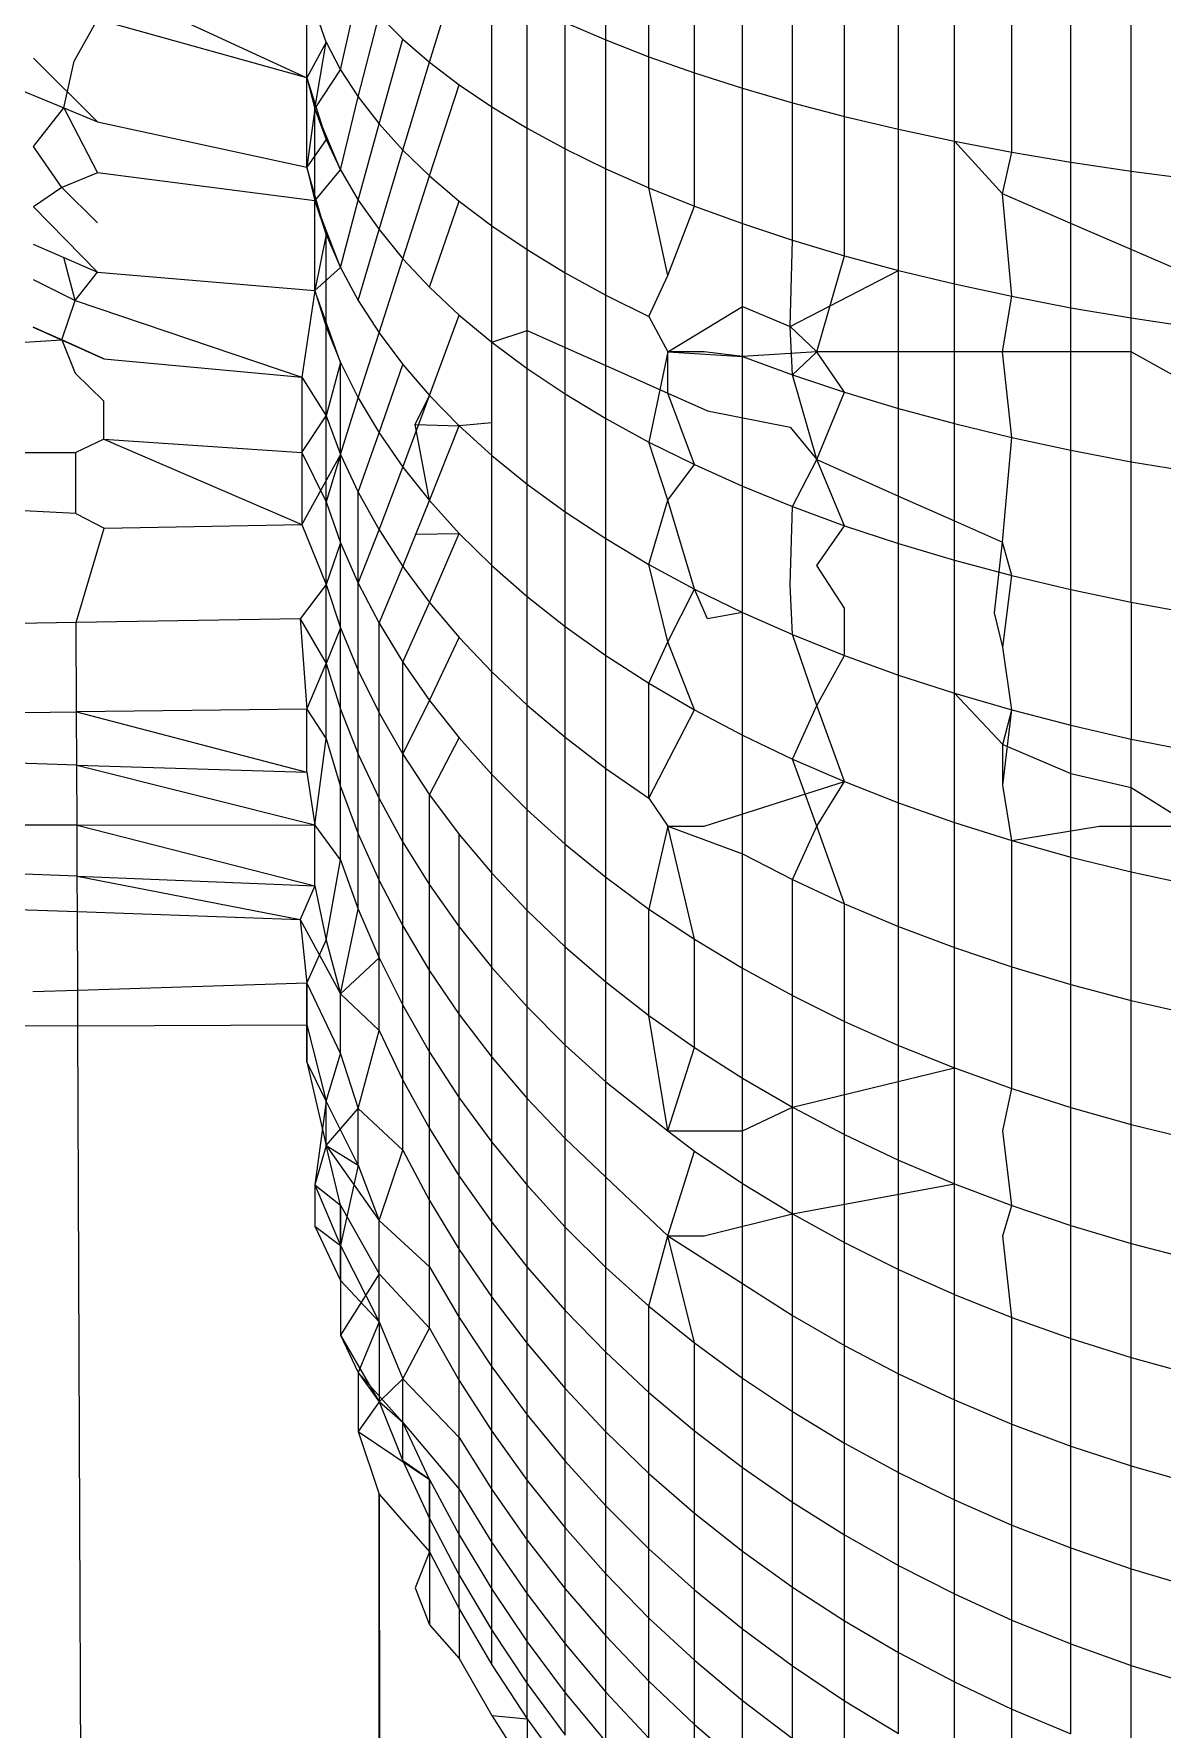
# Model space of a CAD drawing. Header units: inches. Extents: x 17 to 4615, y 5 to 3256.
# Drawn here: x 741.715 to 742.636, y 2588 to 2589.383 of the extents above; entities that cross this region are included whole.
import ezdxf

# ---------------------------------------------------------------- set-up
doc = ezdxf.new("R2010")
doc.units = ezdxf.units.IN
doc.header["$MEASUREMENT"] = 0

msp = doc.modelspace()

# ---------------------------------------------------------------- linework, layer by layer
for p, q in [((742.1819, 2589.3784), (742.1819, 2589.4855)), ((742.2171, 2589.3646), (742.2171, 2589.4736)), ((742.2543, 2589.3515), (742.2543, 2589.4623)), ((742.2934, 2589.339), (742.2934, 2589.4515)), ((742.0379, 2589.3602), (742.0622, 2589.4388)), ((742.3342, 2589.3271), (742.3342, 2589.4412)), ((741.7719, 2589.424), (741.9377, 2589.3473)), ((741.9377, 2589.3473), (741.9377, 2589.4222)), ((741.9535, 2589.3766), (741.9377, 2589.4222)), ((742.0888, 2589.3238), (742.0888, 2589.4229)), ((742.3768, 2589.3159), (742.3768, 2589.4316)), ((742.4209, 2589.3054), (742.4209, 2589.4226)), ((741.9653, 2589.354), (741.9797, 2589.4179)), ((742.1177, 2589.3064), (742.1177, 2589.4076)), ((742.4664, 2589.2957), (742.4664, 2589.4142)), ((742.5134, 2589.2867), (742.5134, 2589.4065)), ((741.7478, 2589.3611), (741.7667, 2589.3951)), ((741.9377, 2589.3473), (741.7667, 2589.3951)), ((741.9797, 2589.3318), (741.9967, 2589.3983)), ((741.9967, 2589.3983), (742.0161, 2589.3791)), ((742.1487, 2589.3927), (742.1819, 2589.3784)), ((742.1487, 2589.2895), (742.1487, 2589.3927)), ((742.5616, 2589.2786), (742.5616, 2589.3994)), ((742.6109, 2589.2712), (742.6109, 2589.3931)), ((741.9967, 2589.3099), (742.0161, 2589.3791)), ((742.0161, 2589.3791), (742.0379, 2589.3602)), ((742.1819, 2589.3784), (742.2171, 2589.3646)), ((742.1819, 2589.2732), (742.1819, 2589.3784)), ((741.6258, 2589.37), (741.7392, 2589.3228)), ((741.7667, 2589.3114), (741.7146, 2589.3635)), ((741.9535, 2589.3766), (741.9377, 2589.3473)), ((741.9443, 2589.3221), (741.9535, 2589.3766)), ((741.9535, 2589.3766), (741.9653, 2589.354)), ((742.2171, 2589.3646), (742.2543, 2589.3515)), ((742.2171, 2589.2576), (742.2171, 2589.3646)), ((741.7392, 2589.3228), (741.7478, 2589.3611)), ((741.9443, 2589.3221), (741.9653, 2589.354)), ((741.9653, 2589.354), (741.9797, 2589.3318)), ((742.0161, 2589.2884), (742.0379, 2589.3602)), ((742.0379, 2589.3602), (742.0622, 2589.3418)), ((742.2543, 2589.3515), (742.2934, 2589.339)), ((742.2543, 2589.2426), (742.2543, 2589.3515)), ((741.9377, 2589.3473), (741.9443, 2589.3221)), ((741.9377, 2589.2744), (741.9377, 2589.3473)), ((741.9377, 2589.3473), (741.9535, 2589.297)), ((742.0379, 2589.2673), (742.0622, 2589.3418)), ((742.0622, 2589.3418), (742.0888, 2589.3238)), ((742.2934, 2589.339), (742.3342, 2589.3271)), ((742.2934, 2589.2284), (742.2934, 2589.339)), ((741.7145, 2589.2913), (741.7392, 2589.3228)), ((741.7392, 2589.3228), (741.7667, 2589.3114)), ((741.7392, 2589.3228), (741.7667, 2589.27)), ((741.9443, 2589.3221), (741.9377, 2589.2744)), ((741.9443, 2589.3221), (741.9535, 2589.297)), ((741.9443, 2589.2469), (741.9443, 2589.3221)), ((741.9653, 2589.2722), (741.9443, 2589.3221)), ((741.9653, 2589.2722), (741.9797, 2589.3318)), ((741.9797, 2589.3318), (741.9967, 2589.3099)), ((742.0888, 2589.3238), (742.1177, 2589.3064)), ((742.0888, 2589.2267), (742.0888, 2589.3238)), ((742.3342, 2589.3271), (742.3768, 2589.3159)), ((742.3342, 2589.2149), (742.3342, 2589.3271)), ((741.7667, 2589.3114), (741.9377, 2589.2744)), ((741.9797, 2589.2477), (741.9967, 2589.3099)), ((741.9967, 2589.3099), (742.0161, 2589.2884)), ((742.3768, 2589.3159), (742.4209, 2589.3054)), ((742.3768, 2589.2022), (742.3768, 2589.3159)), ((741.9535, 2589.297), (741.9377, 2589.2744)), ((741.9535, 2589.297), (741.9653, 2589.2722)), ((742.1177, 2589.3064), (742.1487, 2589.2895)), ((742.1177, 2589.2072), (742.1177, 2589.3064)), ((742.4209, 2589.3054), (742.4664, 2589.2957)), ((742.4209, 2589.1903), (742.4209, 2589.3054)), ((742.4664, 2589.2957), (742.5134, 2589.2867)), ((742.5057, 2589.2527), (742.4664, 2589.2957)), ((742.4664, 2589.1793), (742.4664, 2589.2957)), ((741.7376, 2589.2579), (741.7145, 2589.2913)), ((741.9967, 2589.2235), (742.0161, 2589.2884)), ((742.0161, 2589.2884), (742.0379, 2589.2673)), ((742.1487, 2589.2895), (742.1819, 2589.2732)), ((742.1487, 2589.1883), (742.1487, 2589.2895)), ((742.5057, 2589.2527), (742.5134, 2589.2867)), ((742.5134, 2589.2867), (742.5616, 2589.2786)), ((741.7667, 2589.27), (741.7376, 2589.2579)), ((741.9443, 2589.2469), (741.7667, 2589.27)), ((741.9377, 2589.2744), (741.9443, 2589.2469)), ((741.9535, 2589.2195), (741.9377, 2589.2744)), ((741.9443, 2589.2469), (741.9653, 2589.2722)), ((741.9653, 2589.2722), (741.9797, 2589.2477)), ((742.0161, 2589.1998), (742.0379, 2589.2673)), ((742.0379, 2589.2673), (742.0622, 2589.2467)), ((742.1819, 2589.2732), (742.2171, 2589.2576)), ((742.1819, 2589.1701), (742.1819, 2589.2732)), ((742.5616, 2589.2786), (742.6109, 2589.2712)), ((742.5616, 2589.2286), (742.5616, 2589.2786)), ((742.6109, 2589.2712), (742.6612, 2589.2647)), ((742.6109, 2589.2072), (742.6109, 2589.2712)), ((741.7376, 2589.2579), (741.7145, 2589.242)), ((741.7667, 2589.2291), (741.7376, 2589.2579)), ((742.2171, 2589.2576), (742.2543, 2589.2426)), ((742.2324, 2589.1862), (742.2171, 2589.2576)), ((742.5134, 2589.1691), (742.5057, 2589.2527)), ((742.5616, 2589.2286), (742.5057, 2589.2527)), ((741.7667, 2589.1889), (741.7145, 2589.242)), ((741.9443, 2589.2469), (741.9535, 2589.2195)), ((741.9443, 2589.1738), (741.9443, 2589.2469)), ((741.9653, 2589.1925), (741.9443, 2589.2469)), ((741.9653, 2589.1925), (741.9797, 2589.2477)), ((741.9797, 2589.2477), (741.9967, 2589.2235)), ((742.0379, 2589.1766), (742.0622, 2589.2467)), ((742.0622, 2589.2467), (742.0888, 2589.2267)), ((742.2324, 2589.1862), (742.2543, 2589.2426)), ((742.2543, 2589.2426), (742.2934, 2589.2284)), ((742.0888, 2589.2267), (742.1177, 2589.2072)), ((742.0888, 2589.1317), (742.0888, 2589.2267)), ((742.2934, 2589.2284), (742.3342, 2589.2149)), ((742.2934, 2589.1607), (742.2934, 2589.2284)), ((742.5616, 2589.1598), (742.5616, 2589.2286)), ((742.6109, 2589.2072), (742.5616, 2589.2286)), ((741.7144, 2589.2116), (741.7393, 2589.2008)), ((741.9535, 2589.2195), (741.9443, 2589.1738)), ((741.9535, 2589.2195), (741.9653, 2589.1925)), ((741.9535, 2589.1443), (741.9535, 2589.2195)), ((741.9797, 2589.1657), (741.9967, 2589.2235)), ((741.9967, 2589.2235), (742.0161, 2589.1998)), ((742.3324, 2589.1444), (742.3342, 2589.2149)), ((742.3342, 2589.2149), (742.3768, 2589.2022)), ((741.7393, 2589.2008), (741.7667, 2589.1889)), ((741.7485, 2589.1657), (741.7393, 2589.2008)), ((741.9967, 2589.1394), (742.0161, 2589.1998)), ((742.0161, 2589.1998), (742.0379, 2589.1766)), ((742.1177, 2589.2072), (742.1487, 2589.1883)), ((742.1177, 2589.1411), (742.1177, 2589.2072)), ((742.3542, 2589.1237), (742.3768, 2589.2022)), ((742.3768, 2589.2022), (742.4209, 2589.1903)), ((742.6109, 2589.1515), (742.6109, 2589.2072)), ((742.6612, 2589.1855), (742.6109, 2589.2072)), ((741.7485, 2589.1657), (741.7667, 2589.1889)), ((741.7667, 2589.1889), (741.9443, 2589.1738)), ((741.9443, 2589.1738), (741.9653, 2589.1925)), ((741.9653, 2589.1925), (741.9797, 2589.1657)), ((742.1487, 2589.1883), (742.1819, 2589.1701)), ((742.1487, 2589.1273), (742.1487, 2589.1883)), ((742.2171, 2589.1527), (742.2324, 2589.1862)), ((742.3324, 2589.1444), (742.4209, 2589.1903)), ((742.4209, 2589.1903), (742.4664, 2589.1793)), ((742.4209, 2589.1237), (742.4209, 2589.1903)), ((741.7144, 2589.1828), (741.7485, 2589.1657)), ((741.9443, 2589.1738), (741.9337, 2589.1031)), ((741.9443, 2589.1738), (741.9535, 2589.1443)), ((741.9653, 2589.1151), (741.9443, 2589.1738)), ((742.0379, 2589.1766), (742.0622, 2589.1538)), ((742.1819, 2589.1701), (742.2171, 2589.1527)), ((742.1819, 2589.1125), (742.1819, 2589.1701)), ((742.4664, 2589.1793), (742.5134, 2589.1691)), ((742.4664, 2589.1237), (742.4664, 2589.1793)), ((741.7376, 2589.1336), (741.7485, 2589.1657)), ((741.7485, 2589.1657), (741.9337, 2589.1031)), ((741.9797, 2589.1657), (741.9967, 2589.1394)), ((742.2324, 2589.1237), (742.2934, 2589.1607)), ((742.2934, 2589.1201), (742.2934, 2589.1607)), ((742.2934, 2589.1607), (742.3324, 2589.1444)), ((742.5057, 2589.1237), (742.5134, 2589.1691)), ((742.5134, 2589.1691), (742.5616, 2589.1598)), ((742.5616, 2589.1598), (742.6109, 2589.1515)), ((742.5616, 2589.1237), (742.5616, 2589.1598)), ((741.7376, 2589.1336), (741.7144, 2589.144)), ((741.7144, 2589.144), (741.7721, 2589.1181)), ((741.9535, 2589.1443), (741.9653, 2589.1151)), ((741.9535, 2589.0715), (741.9535, 2589.1443)), ((742.0379, 2589.0882), (742.0622, 2589.1538)), ((742.0622, 2589.1538), (742.0888, 2589.1317)), ((742.2171, 2589.1527), (742.2324, 2589.1237)), ((742.3342, 2589.105), (742.3324, 2589.1444)), ((742.3324, 2589.1444), (742.3542, 2589.1237)), ((742.6109, 2589.1515), (742.6612, 2589.144)), ((742.6109, 2589.1237), (742.6109, 2589.1515)), ((741.6682, 2589.1292), (741.7376, 2589.1336)), ((741.7721, 2589.1181), (741.7376, 2589.1336)), ((741.7376, 2589.1336), (741.7487, 2589.1063)), ((741.9797, 2589.0862), (741.9967, 2589.1394)), ((741.9967, 2589.1394), (742.0161, 2589.1135)), ((742.0888, 2589.1317), (742.1177, 2589.1411)), ((742.0888, 2589.1317), (742.1177, 2589.1102)), ((742.0888, 2589.0659), (742.0888, 2589.1317)), ((742.1177, 2589.1102), (742.1177, 2589.1411)), ((742.1177, 2589.1411), (742.1487, 2589.1273)), ((741.7721, 2589.1181), (741.9337, 2589.1031)), ((741.9653, 2589.1151), (741.9535, 2589.0715)), ((741.9653, 2589.1151), (741.9797, 2589.0862)), ((741.9653, 2589.0401), (741.9653, 2589.1151)), ((742.1487, 2589.0895), (742.1487, 2589.1273)), ((742.1487, 2589.1273), (742.1819, 2589.1125)), ((742.2324, 2589.1237), (742.2171, 2589.0501)), ((742.2324, 2589.1237), (742.2934, 2589.1201)), ((742.2324, 2589.09), (742.2324, 2589.1237)), ((742.2622, 2589.1237), (742.2324, 2589.1237)), ((742.2934, 2589.1201), (742.2622, 2589.1237)), ((742.3542, 2589.1237), (742.2934, 2589.1201)), ((742.2934, 2589.1201), (742.3342, 2589.105)), ((742.2934, 2589.0142), (742.2934, 2589.1201)), ((742.3542, 2589.1237), (742.3342, 2589.105)), ((742.3768, 2589.0908), (742.3542, 2589.1237)), ((742.4209, 2589.1237), (742.3542, 2589.1237)), ((742.4209, 2589.0775), (742.4209, 2589.1237)), ((742.4664, 2589.1237), (742.4209, 2589.1237)), ((742.4664, 2589.0652), (742.4664, 2589.1237)), ((742.5057, 2589.1237), (742.4664, 2589.1237)), ((742.5134, 2589.0538), (742.5057, 2589.1237)), ((742.5616, 2589.1237), (742.5057, 2589.1237)), ((742.5616, 2589.0434), (742.5616, 2589.1237)), ((742.6109, 2589.1237), (742.5616, 2589.1237)), ((742.6109, 2589.0341), (742.6109, 2589.1237)), ((742.6612, 2589.0957), (742.6109, 2589.1237)), ((741.7487, 2589.1063), (741.7721, 2589.0835)), ((741.9337, 2589.1031), (741.9535, 2589.0715)), ((741.9337, 2589.1031), (741.9337, 2589.0416)), ((741.9967, 2589.0577), (742.0161, 2589.1135)), ((742.0161, 2589.1135), (742.0379, 2589.0882)), ((742.1177, 2589.1102), (742.1487, 2589.0895)), ((742.1177, 2589.0158), (742.1177, 2589.1102)), ((742.1819, 2589.0694), (742.1819, 2589.1125)), ((742.1819, 2589.1125), (742.2324, 2589.09)), ((742.3342, 2589.105), (742.3768, 2589.0908)), ((742.3542, 2589.0358), (742.3342, 2589.105)), ((742.0161, 2589.0297), (742.0379, 2589.0882)), ((742.0263, 2589.0644), (742.0379, 2589.0882)), ((742.0379, 2589.0882), (742.0622, 2589.0634)), ((742.1487, 2589.0895), (742.1819, 2589.0694)), ((742.1487, 2588.9932), (742.1487, 2589.0895)), ((742.2543, 2589.0317), (742.2324, 2589.09)), ((742.2324, 2589.09), (742.2648, 2589.0756)), ((742.3542, 2589.0358), (742.3768, 2589.0908)), ((742.3768, 2589.0908), (742.4209, 2589.0775)), ((741.7721, 2589.0526), (741.7721, 2589.0835)), ((741.9653, 2589.0401), (741.9797, 2589.0862)), ((741.9797, 2589.0862), (741.9967, 2589.0577)), ((742.2648, 2589.0756), (742.3324, 2589.0624)), ((742.4209, 2589.0775), (742.4664, 2589.0652)), ((742.4209, 2589.0061), (742.4209, 2589.0775)), ((741.9337, 2589.0416), (741.9535, 2589.0715)), ((741.9535, 2589.0715), (741.9653, 2589.0401)), ((741.9535, 2589.0013), (741.9535, 2589.0715)), ((742.0379, 2589.0024), (742.0263, 2589.0644)), ((742.0263, 2589.0644), (742.0622, 2589.0634)), ((742.0379, 2589.0024), (742.0622, 2589.0634)), ((742.0888, 2589.0659), (742.0622, 2589.0634)), ((742.0622, 2589.0634), (742.0888, 2589.0393)), ((742.0888, 2589.0393), (742.0888, 2589.0659)), ((742.1819, 2589.0694), (742.2171, 2589.0501)), ((742.1819, 2588.9713), (742.1819, 2589.0694)), ((742.3324, 2589.0624), (742.3542, 2589.0358)), ((742.4664, 2589.0652), (742.5134, 2589.0538)), ((742.4664, 2588.9859), (742.4664, 2589.0652)), ((741.7721, 2589.0526), (741.749, 2589.0416)), ((741.7721, 2589.0526), (741.9337, 2589.0416)), ((741.7721, 2589.0526), (741.9337, 2588.9828)), ((741.9797, 2589.0092), (741.9967, 2589.0577)), ((741.9967, 2589.0577), (742.0161, 2589.0297)), ((742.2171, 2589.0501), (742.2543, 2589.0317)), ((742.2324, 2589.0028), (742.2171, 2589.0501)), ((742.5058, 2588.9683), (742.5134, 2589.0538)), ((742.5134, 2589.0538), (742.5616, 2589.0434)), ((741.5969, 2589.0417), (741.749, 2589.0416)), ((741.7492, 2588.9919), (741.749, 2589.0416)), ((741.9337, 2589.0416), (741.9535, 2589.0013)), ((741.9337, 2589.0416), (741.9337, 2588.9828)), ((741.9653, 2589.0401), (741.9337, 2588.9828)), ((741.9653, 2589.0401), (741.9535, 2589.0013)), ((741.9653, 2589.0401), (741.9797, 2589.0092)), ((741.9653, 2588.9679), (741.9653, 2589.0401)), ((742.0888, 2589.0393), (742.1177, 2589.0158)), ((742.0888, 2588.9495), (742.0888, 2589.0393)), ((742.2324, 2589.0028), (742.2543, 2589.0317)), ((742.2543, 2589.0317), (742.2934, 2589.0142)), ((742.3342, 2588.9976), (742.3542, 2589.0358)), ((742.3768, 2588.9819), (742.3542, 2589.0358)), ((742.3542, 2589.0358), (742.4209, 2589.0061)), ((742.5616, 2589.0434), (742.6109, 2589.0341)), ((742.5616, 2588.9297), (742.5616, 2589.0434)), ((742.6109, 2589.0341), (742.6612, 2589.0258)), ((742.6109, 2588.9194), (742.6109, 2589.0341)), ((741.9967, 2588.9786), (742.0161, 2589.0297)), ((742.0161, 2589.0297), (742.0379, 2589.0024)), ((741.9797, 2589.0092), (741.9967, 2588.9786)), ((741.9797, 2588.9349), (741.9797, 2589.0092)), ((742.1177, 2589.0158), (742.1487, 2588.9932)), ((742.1177, 2588.9242), (742.1177, 2589.0158)), ((742.2934, 2589.0142), (742.3342, 2588.9976)), ((742.2934, 2588.9111), (742.2934, 2589.0142)), ((742.4209, 2588.9673), (742.4209, 2589.0061)), ((742.4209, 2589.0061), (742.4664, 2588.9859)), ((741.7492, 2588.9919), (741.597, 2588.9994)), ((741.7492, 2588.9919), (741.7722, 2588.9798)), ((741.9535, 2589.0013), (741.9653, 2588.9679)), ((741.9535, 2588.9338), (741.9535, 2589.0013)), ((742.0161, 2588.9486), (742.0379, 2589.0024)), ((742.0379, 2589.0024), (742.0622, 2588.9756)), ((742.1487, 2588.9932), (742.1819, 2588.9713)), ((742.1487, 2588.8997), (742.1487, 2588.9932)), ((742.2171, 2588.9503), (742.2324, 2589.0028)), ((742.2543, 2588.9302), (742.2324, 2589.0028)), ((742.3324, 2588.9336), (742.3342, 2588.9976)), ((742.3342, 2588.9976), (742.3768, 2588.9819)), ((741.7495, 2588.9028), (741.7722, 2588.9798)), ((741.7722, 2588.9798), (741.9337, 2588.9828)), ((741.9337, 2588.9828), (741.9535, 2588.9338)), ((741.9797, 2588.9349), (741.9967, 2588.9786)), ((741.9967, 2588.9786), (742.0161, 2588.9486)), ((742.3542, 2588.9494), (742.3768, 2588.9819)), ((742.3768, 2588.9819), (742.4209, 2588.9673)), ((742.4664, 2588.9537), (742.4664, 2588.9859)), ((742.4664, 2588.9859), (742.5058, 2588.9683)), ((741.9653, 2588.9679), (741.9535, 2588.9338)), ((741.9653, 2588.9679), (741.9797, 2588.9349)), ((741.9653, 2588.8985), (741.9653, 2588.9679)), ((742.0263, 2588.975), (742.0622, 2588.9756)), ((742.0379, 2588.9193), (742.0622, 2588.9756)), ((742.0622, 2588.9756), (742.0888, 2588.9495)), ((742.1819, 2588.9713), (742.2171, 2588.9503)), ((742.1819, 2588.876), (742.1819, 2588.9713)), ((742.4209, 2588.9673), (742.4664, 2588.9537)), ((742.4209, 2588.86), (742.4209, 2588.9673)), ((742.4992, 2588.9108), (742.5058, 2588.9683)), ((742.5134, 2588.9412), (742.5058, 2588.9683)), ((741.9967, 2588.9024), (742.0161, 2588.9486)), ((742.0161, 2588.9486), (742.0379, 2588.9193)), ((742.0888, 2588.9495), (742.1177, 2588.9242)), ((742.0888, 2588.8626), (742.0888, 2588.9495)), ((742.2171, 2588.9503), (742.2543, 2588.9302)), ((742.2324, 2588.887), (742.2171, 2588.9503)), ((742.3768, 2588.9146), (742.3542, 2588.9494)), ((742.4664, 2588.9537), (742.5134, 2588.9412)), ((742.4664, 2588.8451), (742.4664, 2588.9537)), ((741.9797, 2588.9349), (741.9967, 2588.9024)), ((741.9797, 2588.8636), (741.9797, 2588.9349)), ((742.5059, 2588.8828), (742.5134, 2588.9412)), ((742.5134, 2588.9412), (742.5616, 2588.9297)), ((741.9535, 2588.9338), (741.9324, 2588.9058)), ((741.9535, 2588.9338), (741.9653, 2588.8985)), ((741.9535, 2588.8693), (741.9535, 2588.9338)), ((742.1177, 2588.9242), (742.1487, 2588.8997)), ((742.1177, 2588.8355), (742.1177, 2588.9242)), ((742.2324, 2588.887), (742.2543, 2588.9302)), ((742.2543, 2588.9302), (742.2934, 2588.9111)), ((742.2649, 2588.9058), (742.2543, 2588.9302)), ((742.3342, 2588.893), (742.3324, 2588.9336)), ((742.5616, 2588.9297), (742.6109, 2588.9194)), ((742.5616, 2588.819), (742.5616, 2588.9297)), ((742.0161, 2588.8705), (742.0379, 2588.9193)), ((742.0379, 2588.9193), (742.0622, 2588.8906)), ((742.2934, 2588.9111), (742.2649, 2588.9058)), ((742.2934, 2588.9111), (742.3342, 2588.893)), ((742.2934, 2588.811), (742.2934, 2588.9111)), ((742.3768, 2588.8759), (742.3768, 2588.9146)), ((742.5059, 2588.8828), (742.4992, 2588.9108)), ((742.6109, 2588.9194), (742.6612, 2588.9103)), ((742.6109, 2588.9194), (742.6109, 2588.8077)), ((741.7495, 2588.9028), (741.597, 2588.9002)), ((741.9324, 2588.9058), (741.7495, 2588.9028)), ((741.7498, 2588.83), (741.7495, 2588.9028)), ((741.9324, 2588.9058), (741.9377, 2588.8322)), ((741.9324, 2588.9058), (741.9535, 2588.8693)), ((741.9653, 2588.8985), (741.9535, 2588.8693)), ((741.9653, 2588.8985), (741.9797, 2588.8636)), ((741.9653, 2588.8321), (741.9653, 2588.8985)), ((741.9967, 2588.9024), (742.0161, 2588.8705)), ((741.9967, 2588.8292), (741.9967, 2588.9024)), ((742.1487, 2588.8997), (742.1819, 2588.876)), ((742.1487, 2588.8092), (742.1487, 2588.8997)), ((742.3342, 2588.893), (742.3768, 2588.8759)), ((742.3542, 2588.835), (742.3342, 2588.893)), ((742.0379, 2588.8392), (742.0622, 2588.8906)), ((742.0622, 2588.8906), (742.0888, 2588.8626)), ((742.2171, 2588.8533), (742.2324, 2588.887)), ((742.2543, 2588.8316), (742.2324, 2588.887)), ((742.5134, 2588.8315), (742.5059, 2588.8828)), ((741.9377, 2588.8322), (741.9535, 2588.8693)), ((741.9535, 2588.8693), (741.9653, 2588.8321)), ((741.9535, 2588.8079), (741.9535, 2588.8693)), ((742.0161, 2588.8705), (742.0379, 2588.8392)), ((742.0161, 2588.7954), (742.0161, 2588.8705)), ((742.1819, 2588.876), (742.2171, 2588.8533)), ((742.1819, 2588.7838), (742.1819, 2588.876)), ((742.3542, 2588.835), (742.3768, 2588.8759)), ((742.3768, 2588.8759), (742.4209, 2588.86)), ((741.9797, 2588.8636), (741.9967, 2588.8292)), ((741.9797, 2588.7954), (741.9797, 2588.8636)), ((742.0888, 2588.8626), (742.1177, 2588.8355)), ((742.0888, 2588.7788), (742.0888, 2588.8626)), ((742.2171, 2588.8533), (742.2543, 2588.8316)), ((742.2171, 2588.7595), (742.2171, 2588.8533)), ((742.4209, 2588.86), (742.4664, 2588.8451)), ((742.4209, 2588.7557), (742.4209, 2588.86)), ((742.0161, 2588.7954), (742.0379, 2588.8392)), ((742.0379, 2588.8392), (742.0622, 2588.8086)), ((742.4664, 2588.8451), (742.5134, 2588.8315)), ((742.4664, 2588.8451), (742.5059, 2588.8033)), ((742.4664, 2588.7397), (742.4664, 2588.8451)), ((741.597, 2588.8282), (741.7498, 2588.83)), ((741.9377, 2588.8322), (741.7498, 2588.83)), ((741.7498, 2588.83), (741.9377, 2588.7807)), ((741.75, 2588.7865), (741.7498, 2588.83)), ((741.9377, 2588.8322), (741.9535, 2588.8079)), ((741.9377, 2588.7807), (741.9377, 2588.8322)), ((741.9653, 2588.8321), (741.9797, 2588.7954)), ((741.9653, 2588.7689), (741.9653, 2588.8321)), ((741.9967, 2588.8292), (742.0161, 2588.7954)), ((741.9967, 2588.7591), (741.9967, 2588.8292)), ((742.1177, 2588.8355), (742.1487, 2588.8092)), ((742.1177, 2588.7499), (742.1177, 2588.8355)), ((742.2171, 2588.7595), (742.2543, 2588.8316)), ((742.2543, 2588.8316), (742.2934, 2588.811)), ((742.3342, 2588.7914), (742.3542, 2588.835)), ((742.3768, 2588.773), (742.3542, 2588.835)), ((742.5059, 2588.7702), (742.5134, 2588.8315)), ((742.5059, 2588.8033), (742.5134, 2588.8315)), ((742.5134, 2588.8315), (742.5616, 2588.819)), ((742.2934, 2588.811), (742.3342, 2588.7914)), ((742.2934, 2588.7141), (742.2934, 2588.811)), ((742.5616, 2588.819), (742.6109, 2588.8077)), ((742.5616, 2588.7796), (742.5616, 2588.819)), ((741.9443, 2588.7376), (741.9535, 2588.8079)), ((741.9535, 2588.8079), (741.9653, 2588.7689)), ((742.0379, 2588.7622), (742.0622, 2588.8086)), ((742.0622, 2588.8086), (742.0888, 2588.7788)), ((742.1487, 2588.8092), (742.1819, 2588.7838)), ((742.1487, 2588.722), (742.1487, 2588.8092)), ((742.5059, 2588.8033), (742.5616, 2588.7796)), ((742.5059, 2588.7702), (742.5059, 2588.8033)), ((742.6109, 2588.8077), (742.6612, 2588.7978)), ((742.6109, 2588.7681), (742.6109, 2588.8077)), ((741.75, 2588.7865), (741.5971, 2588.7912)), ((741.75, 2588.7865), (741.9377, 2588.7807)), ((741.75, 2588.7865), (741.9443, 2588.7376)), ((741.7501, 2588.7375), (741.75, 2588.7865)), ((741.9797, 2588.7954), (741.9967, 2588.7591)), ((741.9797, 2588.7304), (741.9797, 2588.7954)), ((742.0161, 2588.7954), (742.0379, 2588.7622)), ((742.0161, 2588.7235), (742.0161, 2588.7954)), ((742.1819, 2588.7838), (742.2171, 2588.7595)), ((742.1819, 2588.695), (742.1819, 2588.7838)), ((742.3342, 2588.7914), (742.3768, 2588.773)), ((742.3542, 2588.7365), (742.3342, 2588.7914)), ((741.9377, 2588.7807), (741.9443, 2588.7376)), ((741.9653, 2588.7689), (741.9797, 2588.7304)), ((741.9653, 2588.7091), (741.9653, 2588.7689)), ((742.0888, 2588.7788), (742.1177, 2588.7499)), ((742.0888, 2588.6984), (742.0888, 2588.7788)), ((742.2621, 2588.7365), (742.3768, 2588.773)), ((742.3542, 2588.7365), (742.3768, 2588.773)), ((742.3768, 2588.773), (742.4209, 2588.7557)), ((742.5134, 2588.7249), (742.5059, 2588.7702)), ((742.5616, 2588.7114), (742.5616, 2588.7796)), ((742.5616, 2588.7796), (742.6109, 2588.7681)), ((741.9967, 2588.7591), (742.0161, 2588.7235)), ((741.9967, 2588.6924), (741.9967, 2588.7591)), ((742.0379, 2588.7622), (742.0622, 2588.7299)), ((742.0379, 2588.6887), (742.0379, 2588.7622)), ((742.2171, 2588.7595), (742.2324, 2588.7365)), ((742.4209, 2588.7557), (742.4664, 2588.7397)), ((742.4209, 2588.6548), (742.4209, 2588.7557)), ((742.6109, 2588.6993), (742.6109, 2588.7681)), ((742.6109, 2588.7681), (742.6612, 2588.7365)), ((742.1177, 2588.7499), (742.1487, 2588.722)), ((742.1177, 2588.6678), (742.1177, 2588.7499)), ((741.7501, 2588.7375), (741.5971, 2588.7373)), ((741.7501, 2588.7375), (741.9443, 2588.7376)), ((741.7501, 2588.7375), (741.9443, 2588.6879)), ((741.7503, 2588.6957), (741.7501, 2588.7375)), ((741.9653, 2588.7091), (741.9443, 2588.7376)), ((741.9443, 2588.6879), (741.9443, 2588.7376)), ((741.9797, 2588.7304), (741.9967, 2588.6924)), ((741.9797, 2588.6689), (741.9797, 2588.7304)), ((742.0622, 2588.7299), (742.0888, 2588.6984)), ((742.0622, 2588.6546), (742.0622, 2588.7299)), ((742.2324, 2588.7365), (742.2171, 2588.669)), ((742.2324, 2588.7365), (742.2934, 2588.7141)), ((742.2543, 2588.6443), (742.2324, 2588.7365)), ((742.2324, 2588.7365), (742.2621, 2588.7365)), ((742.3342, 2588.6931), (742.3542, 2588.7365)), ((742.3768, 2588.6733), (742.3542, 2588.7365)), ((742.4664, 2588.7397), (742.5134, 2588.7249)), ((742.4664, 2588.6376), (742.4664, 2588.7397)), ((742.5134, 2588.7249), (742.5849, 2588.7365)), ((742.5849, 2588.7365), (742.6612, 2588.7365)), ((742.0161, 2588.7235), (742.0379, 2588.6887)), ((742.0161, 2588.6552), (742.0161, 2588.7235)), ((742.1487, 2588.722), (742.1819, 2588.695)), ((742.1487, 2588.6382), (742.1487, 2588.722)), ((742.2934, 2588.7141), (742.3342, 2588.6931)), ((742.2934, 2588.6207), (742.2934, 2588.7141)), ((742.5134, 2588.7249), (742.5616, 2588.7114)), ((742.5134, 2588.6218), (742.5134, 2588.7249)), ((741.7503, 2588.6957), (741.5971, 2588.7018)), ((741.9535, 2588.6437), (741.9653, 2588.7091)), ((741.9653, 2588.7091), (741.9797, 2588.6689)), ((742.5616, 2588.7114), (742.6109, 2588.6993)), ((742.5616, 2588.6074), (742.5616, 2588.7114)), ((742.6109, 2588.6993), (742.6612, 2588.6885)), ((742.6109, 2588.5943), (742.6109, 2588.6993)), ((741.7503, 2588.6957), (741.9443, 2588.6879)), ((741.7503, 2588.6957), (741.9324, 2588.6604)), ((741.7504, 2588.6669), (741.7503, 2588.6957)), ((741.9443, 2588.6879), (741.9324, 2588.6604)), ((741.9443, 2588.6879), (741.9535, 2588.6437)), ((741.9967, 2588.6924), (742.0161, 2588.6552)), ((741.9967, 2588.6293), (741.9967, 2588.6924)), ((742.0379, 2588.6887), (742.0622, 2588.6546)), ((742.0379, 2588.6186), (742.0379, 2588.6887)), ((742.0888, 2588.6984), (742.1177, 2588.6678)), ((742.0888, 2588.6214), (742.0888, 2588.6984)), ((742.1819, 2588.695), (742.2171, 2588.669)), ((742.1819, 2588.6096), (742.1819, 2588.695)), ((742.3342, 2588.6931), (742.3768, 2588.6733)), ((742.3342, 2588.5983), (742.3342, 2588.6931)), ((741.5971, 2588.6724), (741.7504, 2588.6669)), ((742.3768, 2588.6733), (742.4209, 2588.6548)), ((742.3768, 2588.5773), (742.3768, 2588.6733)), ((741.7504, 2588.6669), (741.9324, 2588.6604)), ((741.7507, 2588.6025), (741.7504, 2588.6669)), ((741.9324, 2588.6604), (741.9377, 2588.6086)), ((741.9324, 2588.6604), (741.9653, 2588.5999)), ((741.9653, 2588.5999), (741.9797, 2588.6689)), ((741.9797, 2588.6689), (741.9967, 2588.6293)), ((742.1177, 2588.6678), (742.1487, 2588.6382)), ((742.1177, 2588.5892), (742.1177, 2588.6678)), ((742.2171, 2588.669), (742.2543, 2588.6443)), ((742.2171, 2588.5822), (742.2171, 2588.669)), ((742.0161, 2588.6552), (742.0379, 2588.6186)), ((742.0161, 2588.5904), (742.0161, 2588.6552)), ((742.0622, 2588.6546), (742.0888, 2588.6214)), ((742.0622, 2588.5829), (742.0622, 2588.6546)), ((742.2543, 2588.6443), (742.2934, 2588.6207)), ((742.2543, 2588.5559), (742.2543, 2588.6443)), ((742.4209, 2588.6548), (742.4664, 2588.6376)), ((742.4209, 2588.5576), (742.4209, 2588.6548)), ((741.9377, 2588.6086), (741.9535, 2588.6437)), ((741.9535, 2588.6437), (741.9653, 2588.5999)), ((742.1487, 2588.6382), (742.1819, 2588.6096)), ((742.1487, 2588.558), (742.1487, 2588.6382)), ((742.4664, 2588.6376), (742.5134, 2588.6218)), ((742.4664, 2588.5393), (742.4664, 2588.6376)), ((741.9967, 2588.6293), (741.9653, 2588.5999)), ((741.9967, 2588.6293), (742.0161, 2588.5904)), ((741.9967, 2588.5698), (741.9967, 2588.6293)), ((742.0379, 2588.6186), (742.0622, 2588.5829)), ((742.0379, 2588.5523), (742.0379, 2588.6186)), ((742.0888, 2588.6214), (742.1177, 2588.5892)), ((742.0888, 2588.5481), (742.0888, 2588.6214)), ((742.2934, 2588.6207), (742.3342, 2588.5983)), ((742.2934, 2588.5309), (742.2934, 2588.6207)), ((742.5134, 2588.6218), (742.5616, 2588.6074)), ((742.5134, 2588.5224), (742.5134, 2588.6218)), ((741.7507, 2588.6025), (741.714, 2588.6013)), ((741.9377, 2588.6086), (741.7507, 2588.6025)), ((741.7508, 2588.5738), (741.7507, 2588.6025)), ((741.9377, 2588.6086), (741.9653, 2588.5509)), ((741.9377, 2588.5746), (741.9377, 2588.6086)), ((741.9377, 2588.6086), (741.9377, 2588.5444)), ((742.1819, 2588.6096), (742.2171, 2588.5822)), ((742.1819, 2588.5279), (742.1819, 2588.6096)), ((742.5616, 2588.6074), (742.6109, 2588.5943)), ((742.5616, 2588.507), (742.5616, 2588.6074)), ((741.9653, 2588.5999), (741.9967, 2588.5698)), ((741.9653, 2588.5509), (741.9653, 2588.5999)), ((742.0161, 2588.5904), (742.0379, 2588.5523)), ((742.0161, 2588.5294), (742.0161, 2588.5904)), ((742.1177, 2588.5892), (742.1487, 2588.558)), ((742.1177, 2588.5144), (742.1177, 2588.5892)), ((742.3342, 2588.5983), (742.3768, 2588.5773)), ((742.3342, 2588.5073), (742.3342, 2588.5983)), ((742.6109, 2588.5943), (742.6612, 2588.5828)), ((742.6109, 2588.4931), (742.6109, 2588.5943)), ((742.0622, 2588.5829), (742.0888, 2588.5481)), ((742.0622, 2588.515), (742.0622, 2588.5829)), ((742.2171, 2588.5822), (742.2543, 2588.5559)), ((742.2324, 2588.488), (742.2171, 2588.5822)), ((742.3768, 2588.5773), (742.4209, 2588.5576)), ((742.3768, 2588.485), (742.3768, 2588.5773)), ((741.7508, 2588.5738), (741.5972, 2588.5731)), ((741.7508, 2588.5738), (741.9377, 2588.5746)), ((741.7667, 2584.4318), (741.7508, 2588.5738)), ((741.9377, 2588.5746), (741.9535, 2588.5121)), ((741.9377, 2588.5444), (741.9377, 2588.5746)), ((741.9797, 2588.5063), (741.9967, 2588.5698)), ((741.9967, 2588.5698), (742.0161, 2588.5294)), ((741.9535, 2588.5121), (741.9653, 2588.5509)), ((741.9653, 2588.5509), (741.9797, 2588.5063)), ((742.0379, 2588.5523), (742.0622, 2588.515)), ((742.0379, 2588.4898), (742.0379, 2588.5523)), ((742.0888, 2588.5481), (742.1177, 2588.5144)), ((742.0888, 2588.4787), (742.0888, 2588.5481)), ((742.1487, 2588.558), (742.1819, 2588.5279)), ((742.1487, 2588.4817), (742.1487, 2588.558)), ((742.2324, 2588.488), (742.2543, 2588.5559)), ((742.2543, 2588.5559), (742.2934, 2588.5309)), ((742.4209, 2588.5576), (742.4664, 2588.5393)), ((742.4209, 2588.4641), (742.4209, 2588.5576)), ((741.9377, 2588.5444), (741.9535, 2588.476)), ((741.9535, 2588.5121), (741.9377, 2588.5444)), ((742.3342, 2588.5073), (742.4664, 2588.5393)), ((742.4664, 2588.5393), (742.5134, 2588.5224)), ((742.4664, 2588.4447), (742.4664, 2588.5393)), ((742.0161, 2588.5294), (742.0379, 2588.4898)), ((742.0161, 2588.4723), (742.0161, 2588.5294)), ((742.1819, 2588.5279), (742.2324, 2588.488)), ((742.1819, 2588.4502), (742.1819, 2588.5279)), ((742.2934, 2588.5309), (742.3342, 2588.5073)), ((742.2934, 2588.488), (742.2934, 2588.5309)), ((742.5061, 2588.488), (742.5134, 2588.5224)), ((742.5134, 2588.5224), (742.5616, 2588.507)), ((741.9535, 2588.5121), (741.9443, 2588.4439)), ((741.9797, 2588.4599), (741.9535, 2588.5121)), ((741.9535, 2588.476), (741.9535, 2588.5121)), ((741.9535, 2588.476), (741.9797, 2588.5063)), ((741.9797, 2588.5063), (742.0161, 2588.4723)), ((741.9797, 2588.4599), (741.9797, 2588.5063)), ((742.0622, 2588.515), (742.0888, 2588.4787)), ((742.0622, 2588.4511), (742.0622, 2588.515)), ((742.1177, 2588.5144), (742.1487, 2588.4817)), ((742.1177, 2588.4435), (742.1177, 2588.5144)), ((742.2934, 2588.488), (742.3342, 2588.5073)), ((742.3342, 2588.5073), (742.3768, 2588.485)), ((742.3342, 2588.4202), (742.3342, 2588.5073)), ((742.5616, 2588.507), (742.6109, 2588.4931)), ((742.5616, 2588.4106), (742.5616, 2588.507)), ((742.6109, 2588.4931), (742.6612, 2588.4808)), ((742.6109, 2588.3959), (742.6109, 2588.4931)), ((742.0379, 2588.4898), (742.0622, 2588.4511)), ((742.0379, 2588.4312), (742.0379, 2588.4898)), ((742.0888, 2588.4787), (742.1177, 2588.4435)), ((742.0888, 2588.4134), (742.0888, 2588.4787)), ((742.1487, 2588.4817), (742.1819, 2588.4502)), ((742.1487, 2588.4094), (742.1487, 2588.4817)), ((742.2324, 2588.488), (742.2543, 2588.4714)), ((742.2324, 2588.488), (742.2934, 2588.488)), ((742.2934, 2588.4451), (742.2934, 2588.488)), ((742.3768, 2588.485), (742.4209, 2588.4641)), ((742.3768, 2588.3967), (742.3768, 2588.485)), ((742.5134, 2588.4269), (742.5061, 2588.488)), ((741.9535, 2588.476), (741.9443, 2588.4439)), ((741.9653, 2588.4274), (741.9535, 2588.476)), ((741.9535, 2588.476), (741.9967, 2588.4147)), ((741.9535, 2588.476), (741.9797, 2588.4599)), ((741.9967, 2588.4147), (742.0161, 2588.4723)), ((742.0161, 2588.4723), (742.0379, 2588.4312)), ((742.2324, 2588.4023), (742.2543, 2588.4714)), ((742.2543, 2588.4714), (742.2934, 2588.4451)), ((742.4209, 2588.4641), (742.4664, 2588.4447)), ((742.4209, 2588.3748), (742.4209, 2588.4641)), ((741.9797, 2588.4599), (741.9653, 2588.3944)), ((741.9797, 2588.4599), (741.9967, 2588.4147)), ((742.0622, 2588.4511), (742.0888, 2588.4134)), ((742.0622, 2588.3912), (742.0622, 2588.4511)), ((742.1819, 2588.4502), (742.2324, 2588.4023)), ((742.1819, 2588.3765), (742.1819, 2588.4502)), ((741.9443, 2588.4439), (741.9653, 2588.3944)), ((741.9443, 2588.4439), (741.9443, 2588.4101)), ((741.9443, 2588.4439), (741.9653, 2588.4274)), ((742.1177, 2588.4435), (742.1487, 2588.4094)), ((742.1177, 2588.3767), (742.1177, 2588.4435)), ((742.2934, 2588.4451), (742.3342, 2588.4202)), ((742.2934, 2588.3634), (742.2934, 2588.4451)), ((742.3342, 2588.4202), (742.4664, 2588.4447)), ((742.4664, 2588.4447), (742.5134, 2588.4269)), ((742.4664, 2588.3544), (742.4664, 2588.4447)), ((741.9653, 2588.4274), (741.9967, 2588.3712)), ((741.9653, 2588.3944), (741.9653, 2588.4274)), ((741.9653, 2588.4274), (741.9653, 2588.3657)), ((742.0379, 2588.4312), (742.0622, 2588.3912)), ((742.0379, 2588.3769), (742.0379, 2588.4312)), ((742.5061, 2588.4023), (742.5134, 2588.4269)), ((742.5134, 2588.4269), (742.5616, 2588.4106)), ((741.9443, 2588.4101), (741.9653, 2588.3657)), ((741.9443, 2588.4101), (741.9653, 2588.3944)), ((741.9967, 2588.4147), (742.0379, 2588.3769)), ((741.9967, 2588.3712), (741.9967, 2588.4147)), ((742.0888, 2588.4134), (742.1177, 2588.3767)), ((742.0888, 2588.3522), (742.0888, 2588.4134)), ((742.1487, 2588.4094), (742.1819, 2588.3765)), ((742.1487, 2588.3413), (742.1487, 2588.4094)), ((742.2621, 2588.4023), (742.3342, 2588.4202)), ((742.3342, 2588.4202), (742.3768, 2588.3967)), ((742.3342, 2588.3373), (742.3342, 2588.4202)), ((742.5616, 2588.4106), (742.6109, 2588.3959)), ((742.5616, 2588.3184), (742.5616, 2588.4106)), ((742.2171, 2588.3449), (742.2324, 2588.4023)), ((742.2324, 2588.4023), (742.2934, 2588.3634)), ((742.2543, 2588.3148), (742.2324, 2588.4023)), ((742.2324, 2588.4023), (742.2621, 2588.4023)), ((742.3768, 2588.3967), (742.4209, 2588.3748)), ((742.3768, 2588.3127), (742.3768, 2588.3967)), ((742.5134, 2588.3356), (742.5061, 2588.4023)), ((742.6109, 2588.3959), (742.6612, 2588.3829)), ((742.6109, 2588.303), (742.6109, 2588.3959)), ((741.9653, 2588.3944), (741.9967, 2588.332)), ((741.9653, 2588.3657), (741.9653, 2588.3944)), ((741.9653, 2588.3944), (741.9653, 2588.3211)), ((742.0622, 2588.3912), (742.0888, 2588.3522)), ((742.0622, 2588.3356), (742.0622, 2588.3912)), ((741.9967, 2588.3712), (741.9653, 2588.3211)), ((741.9967, 2588.3712), (742.0379, 2588.3268)), ((741.9967, 2588.332), (741.9967, 2588.3712)), ((742.0379, 2588.3769), (742.0622, 2588.3356)), ((742.0379, 2588.3268), (742.0379, 2588.3769)), ((742.1177, 2588.3767), (742.1487, 2588.3413)), ((742.1177, 2588.3143), (742.1177, 2588.3767)), ((742.1819, 2588.3765), (742.2171, 2588.3449)), ((742.1819, 2588.3072), (742.1819, 2588.3765)), ((742.4209, 2588.3748), (742.4664, 2588.3544)), ((742.4209, 2588.2897), (742.4209, 2588.3748)), ((741.9653, 2588.3657), (741.9967, 2588.332)), ((741.9653, 2588.3657), (741.9653, 2588.3211)), ((742.2934, 2588.3634), (742.3342, 2588.3373)), ((742.2934, 2588.286), (742.2934, 2588.3634)), ((742.4664, 2588.3544), (742.5134, 2588.3356)), ((742.4664, 2588.2683), (742.4664, 2588.3544)), ((742.0888, 2588.3522), (742.1177, 2588.3143)), ((742.0888, 2588.2953), (742.0888, 2588.3522)), ((742.1487, 2588.3413), (742.1819, 2588.3072)), ((742.1487, 2588.2776), (742.1487, 2588.3413)), ((742.2171, 2588.3449), (742.2543, 2588.3148)), ((742.2171, 2588.2744), (742.2171, 2588.3449)), ((741.9967, 2588.332), (741.9797, 2588.2908)), ((741.9967, 2588.332), (742.0161, 2588.2855)), ((741.9967, 2588.332), (741.9967, 2588.2669)), ((742.0161, 2588.2855), (742.0379, 2588.3268)), ((742.0379, 2588.3268), (742.0622, 2588.2843)), ((742.0622, 2588.3356), (742.0888, 2588.2953)), ((742.0622, 2588.2843), (742.0622, 2588.3356)), ((742.3342, 2588.3373), (742.3768, 2588.3127)), ((742.3342, 2588.2588), (742.3342, 2588.3373)), ((742.5134, 2588.3356), (742.5616, 2588.3184)), ((742.5134, 2588.2486), (742.5134, 2588.3356)), ((741.9653, 2588.3211), (741.9967, 2588.2669)), ((741.9653, 2588.3211), (741.9797, 2588.2908)), ((742.1177, 2588.3143), (742.1487, 2588.2776)), ((742.1177, 2588.2562), (742.1177, 2588.3143)), ((742.2543, 2588.3148), (742.2934, 2588.286)), ((742.2543, 2588.243), (742.2543, 2588.3148)), ((742.3768, 2588.3127), (742.4209, 2588.2897)), ((742.3768, 2588.2331), (742.3768, 2588.3127)), ((742.5616, 2588.3184), (742.6109, 2588.303)), ((742.5616, 2588.2306), (742.5616, 2588.3184)), ((742.1819, 2588.3072), (742.2171, 2588.2744)), ((742.1819, 2588.2423), (742.1819, 2588.3072)), ((742.6109, 2588.303), (742.6612, 2588.2892)), ((742.6109, 2588.2145), (742.6109, 2588.303)), ((741.9797, 2588.2908), (742.0161, 2588.2499)), ((741.9797, 2588.2908), (741.9967, 2588.2669)), ((741.9797, 2588.2908), (741.9797, 2588.2425)), ((741.9967, 2588.2669), (742.0161, 2588.2855)), ((742.0622, 2588.2376), (742.0161, 2588.2855)), ((742.0161, 2588.2499), (742.0161, 2588.2855)), ((742.0622, 2588.2843), (742.0888, 2588.2429)), ((742.0622, 2588.2376), (742.0622, 2588.2843)), ((742.0888, 2588.2953), (742.1177, 2588.2562)), ((742.0888, 2588.2429), (742.0888, 2588.2953)), ((742.2934, 2588.286), (742.3342, 2588.2588)), ((742.2934, 2588.2131), (742.2934, 2588.286)), ((742.4209, 2588.2897), (742.4664, 2588.2683)), ((742.4209, 2588.2091), (742.4209, 2588.2897)), ((742.1487, 2588.2776), (742.1819, 2588.2423)), ((742.1487, 2588.2184), (742.1487, 2588.2776)), ((742.2171, 2588.2744), (742.2543, 2588.243)), ((742.2171, 2588.2083), (742.2171, 2588.2744)), ((741.9967, 2588.2669), (741.9797, 2588.2425)), ((741.9967, 2588.2669), (742.0161, 2588.2187)), ((742.0161, 2588.2499), (741.9967, 2588.2669)), ((742.3342, 2588.2588), (742.3768, 2588.2331)), ((742.3342, 2588.1848), (742.3342, 2588.2588)), ((742.4664, 2588.2683), (742.5134, 2588.2486)), ((742.4664, 2588.1868), (742.4664, 2588.2683)), ((742.0379, 2588.2034), (742.0161, 2588.2499)), ((742.0161, 2588.2187), (742.0161, 2588.2499)), ((742.0161, 2588.2499), (742.0622, 2588.1955)), ((742.0888, 2588.2429), (742.1177, 2588.2027)), ((742.0888, 2588.1952), (742.0888, 2588.2429)), ((742.1177, 2588.2562), (742.1487, 2588.2184)), ((742.1177, 2588.2027), (742.1177, 2588.2562)), ((742.2543, 2588.243), (742.2934, 2588.2131)), ((742.2543, 2588.1758), (742.2543, 2588.243)), ((742.5134, 2588.2486), (742.5616, 2588.2306)), ((742.5134, 2588.1662), (742.5134, 2588.2486)), ((741.9797, 2588.2425), (741.9967, 2588.1915)), ((741.9797, 2588.2425), (742.0379, 2588.2034)), ((742.0622, 2588.2376), (742.0888, 2588.1952)), ((742.0622, 2588.1955), (742.0622, 2588.2376)), ((742.1819, 2588.2423), (742.2171, 2588.2083)), ((742.1819, 2588.1819), (742.1819, 2588.2423)), ((742.3768, 2588.2331), (742.4209, 2588.2091)), ((742.3768, 2588.1581), (742.3768, 2588.2331)), ((742.5616, 2588.2306), (742.6109, 2588.2145)), ((742.5616, 2588.1475), (742.5616, 2588.2306)), ((742.0161, 2588.2187), (742.0379, 2588.1715)), ((742.0379, 2588.2034), (742.0161, 2588.2187)), ((742.1487, 2588.2184), (742.1819, 2588.1819)), ((742.1487, 2588.1639), (742.1487, 2588.2184)), ((742.0379, 2588.2034), (742.0622, 2588.1581)), ((742.0379, 2588.1715), (742.0379, 2588.2034)), ((742.0379, 2588.2034), (742.0379, 2588.1444)), ((742.1177, 2588.2027), (742.1487, 2588.1639)), ((742.1177, 2588.154), (742.1177, 2588.2027)), ((742.2171, 2588.2083), (742.2543, 2588.1758)), ((742.2171, 2588.1469), (742.2171, 2588.2083)), ((742.2934, 2588.2131), (742.3342, 2588.1848)), ((742.2934, 2588.1449), (742.2934, 2588.2131)), ((742.4209, 2588.2091), (742.4664, 2588.1868)), ((742.4209, 2588.1332), (742.4209, 2588.2091)), ((742.6109, 2588.2145), (742.6612, 2588.2)), ((742.6109, 2588.1306), (742.6109, 2588.2145)), ((741.9967, 2588.1915), (742.0379, 2588.1444)), ((742.0263, 2516.9059), (741.9967, 2588.1915)), ((741.9967, 2588.1915), (742.2324, 2475.9126)), ((742.0622, 2588.1955), (742.0888, 2588.1521)), ((742.0622, 2588.1581), (742.0622, 2588.1955)), ((742.0888, 2588.1952), (742.1177, 2588.154)), ((742.0888, 2588.1521), (742.0888, 2588.1952)), ((742.1819, 2588.1819), (742.2171, 2588.1469)), ((742.1819, 2588.1263), (742.1819, 2588.1819)), ((742.2543, 2588.1758), (742.2934, 2588.1449)), ((742.2543, 2588.1134), (742.2543, 2588.1758)), ((742.3342, 2588.1848), (742.3768, 2588.1581)), ((742.3342, 2588.1156), (742.3342, 2588.1848)), ((742.4664, 2588.1868), (742.5134, 2588.1662)), ((742.4664, 2588.11), (742.4664, 2588.1868)), ((742.0379, 2588.1715), (742.0622, 2588.1254)), ((742.0379, 2588.1444), (742.0379, 2588.1715)), ((742.1487, 2588.1639), (742.1819, 2588.1263)), ((742.1487, 2588.1141), (742.1487, 2588.1639)), ((742.5134, 2588.1662), (742.5616, 2588.1475)), ((742.5134, 2588.0887), (742.5134, 2588.1662)), ((742.0622, 2588.1581), (742.0888, 2588.1138)), ((742.0622, 2588.1254), (742.0622, 2588.1581)), ((742.0888, 2588.1521), (742.1177, 2588.11)), ((742.0888, 2588.1138), (742.0888, 2588.1521)), ((742.1177, 2588.154), (742.1487, 2588.1141)), ((742.1177, 2588.11), (742.1177, 2588.154)), ((742.2171, 2588.1469), (742.2543, 2588.1134)), ((742.2171, 2588.0903), (742.2171, 2588.1469)), ((742.3768, 2588.1581), (742.4209, 2588.1332)), ((742.3768, 2588.088), (742.3768, 2588.1581)), ((742.5616, 2588.1475), (742.6109, 2588.1306)), ((742.5616, 2588.0692), (742.5616, 2588.1475)), ((742.0379, 2588.1444), (742.0263, 2588.1151)), ((742.0379, 2588.1444), (742.0622, 2588.0977)), ((742.0379, 2588.1444), (742.0379, 2588.0849)), ((742.2934, 2588.1449), (742.3342, 2588.1156)), ((742.2934, 2588.0815), (742.2934, 2588.1449)), ((742.4209, 2588.1332), (742.4664, 2588.11)), ((742.4209, 2588.0621), (742.4209, 2588.1332)), ((742.0622, 2588.1254), (742.0888, 2588.0805)), ((742.0622, 2588.0977), (742.0622, 2588.1254)), ((742.1819, 2588.1263), (742.2171, 2588.0903)), ((742.1819, 2588.0757), (742.1819, 2588.1263)), ((742.6109, 2588.1306), (742.6612, 2588.1156)), ((742.6109, 2588.0516), (742.6109, 2588.1306)), ((742.0263, 2588.1151), (742.0379, 2588.0849)), ((742.0888, 2588.1138), (742.1177, 2588.0709)), ((742.0888, 2588.0805), (742.0888, 2588.1138)), ((742.1177, 2588.11), (742.1487, 2588.0692)), ((742.1177, 2588.0709), (742.1177, 2588.11)), ((742.1487, 2588.1141), (742.1819, 2588.0757)), ((742.1487, 2588.0692), (742.1487, 2588.1141)), ((742.2543, 2588.1134), (742.2934, 2588.0815)), ((742.2543, 2588.0559), (742.2543, 2588.1134)), ((742.3342, 2588.1156), (742.3768, 2588.088)), ((742.3342, 2588.0512), (742.3342, 2588.1156)), ((742.4664, 2588.11), (742.5134, 2588.0887)), ((742.4664, 2588.0382), (742.4664, 2588.11)), ((742.0622, 2588.0977), (742.0888, 2588.0522)), ((742.0622, 2588.0977), (742.0622, 2588.0572)), ((742.0379, 2588.0849), (742.0622, 2588.0572)), ((742.0888, 2588.0805), (742.1177, 2588.0369)), ((742.0888, 2588.0522), (742.0888, 2588.0805)), ((742.2171, 2588.0903), (742.2543, 2588.0559)), ((742.2171, 2588.0387), (742.2171, 2588.0903)), ((742.2934, 2588.0815), (742.3342, 2588.0512)), ((742.2934, 2588.023), (742.2934, 2588.0815)), ((742.3768, 2588.088), (742.4209, 2588.0621)), ((742.3768, 2588.0228), (742.3768, 2588.088)), ((742.5134, 2588.0887), (742.5616, 2588.0692)), ((742.5134, 2588.016), (742.5134, 2588.0887)), ((742.1177, 2588.0709), (742.1487, 2588.0294)), ((742.1177, 2588.0369), (742.1177, 2588.0709)), ((742.1487, 2588.0692), (742.1819, 2588.0299)), ((742.1487, 2588.0294), (742.1487, 2588.0692)), ((742.1819, 2588.0757), (742.2171, 2588.0387)), ((742.1819, 2588.0299), (742.1819, 2588.0757)), ((742.5616, 2588.0692), (742.6109, 2588.0516)), ((742.5616, 2587.9959), (742.5616, 2588.0692)), ((742.0622, 2588.0572), (742.0888, 2588.0107)), ((742.0888, 2588.0522), (742.1177, 2588.008)), ((742.2543, 2588.0559), (742.2934, 2588.023)), ((742.2543, 2588.0034), (742.2543, 2588.0559)), ((742.3342, 2588.0512), (742.3768, 2588.0228)), ((742.3342, 2587.992), (742.3342, 2588.0512)), ((742.4209, 2588.0621), (742.4664, 2588.0382)), ((742.4209, 2587.9961), (742.4209, 2588.0621)), ((742.6109, 2588.0516), (742.6612, 2588.036)), ((742.6109, 2587.9777), (742.6109, 2588.0516)), ((742.1177, 2588.0369), (742.1487, 2587.9947)), ((742.1177, 2588.008), (742.1177, 2588.0369)), ((742.2171, 2588.0387), (742.2543, 2588.0034)), ((742.2171, 2587.9922), (742.2171, 2588.0387)), ((742.4664, 2588.0382), (742.5134, 2588.016)), ((742.4664, 2587.9714), (742.4664, 2588.0382)), ((742.1487, 2588.0294), (742.1819, 2587.9894)), ((742.1487, 2587.9947), (742.1487, 2588.0294)), ((742.1819, 2588.0299), (742.2171, 2587.9922)), ((742.1819, 2587.9894), (742.1819, 2588.0299)), ((742.2934, 2588.023), (742.3342, 2587.992)), ((742.2934, 2587.9698), (742.2934, 2588.023)), ((742.3768, 2588.0228), (742.4209, 2587.9961)), ((742.3768, 2587.9627), (742.3768, 2588.0228)), ((742.0888, 2588.0107), (742.1177, 2587.9656)), ((742.0888, 2588.0107), (742.1177, 2588.008)), ((742.1177, 2588.008), (742.1487, 2587.9652)), ((742.1177, 2588.008), (742.1177, 2587.9656)), ((742.5134, 2588.016), (742.5616, 2587.9959)), ((742.5134, 2587.9486), (742.5134, 2588.016)), ((742.2543, 2588.0034), (742.2934, 2587.9698)), ((742.2543, 2587.9561), (742.2543, 2588.0034))]:
    msp.add_line(p, q)

doc.saveas('drawing.dxf')
